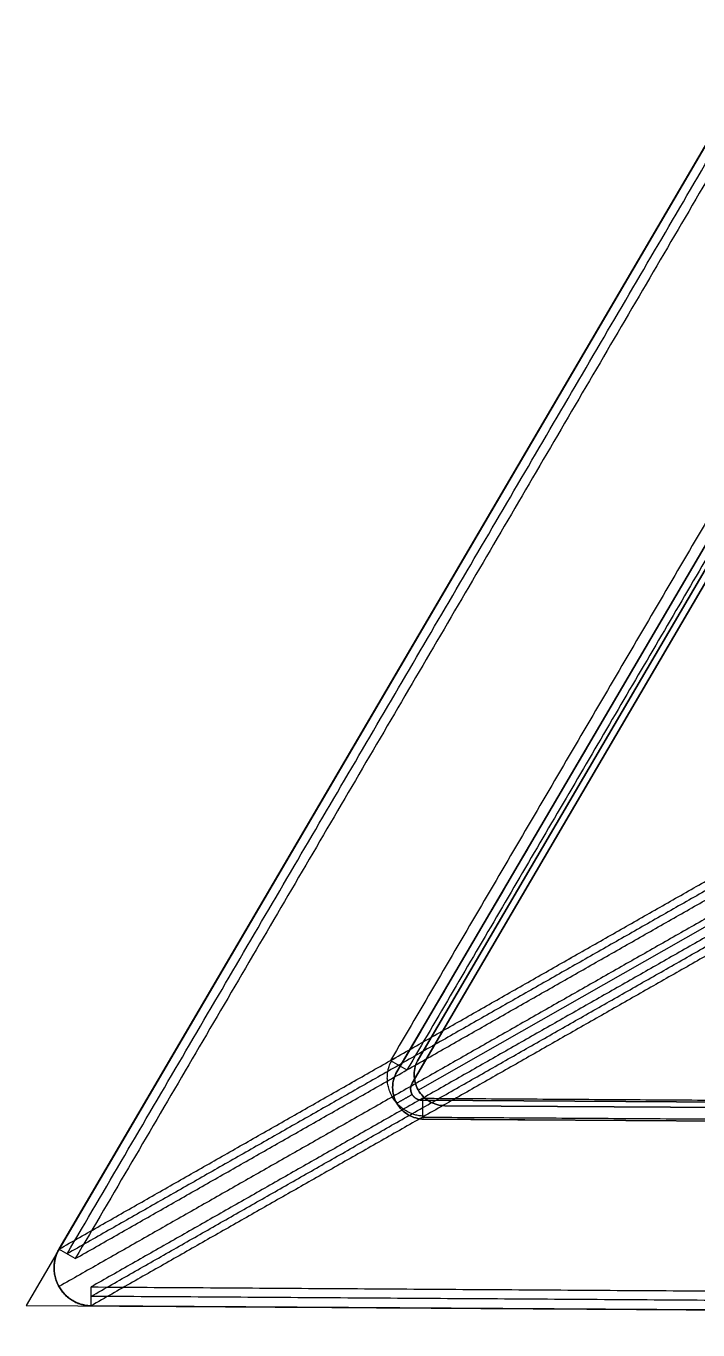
# Model space of a CAD drawing. Header units: millimetres. Extents: x -2321 to 1765, y -21 to 1587.
# Drawn here: x -2321.3 to -2222, y -21.1 to 171.6 of the extents above; entities that cross this region are included whole.
import ezdxf

# ---------------------------------------------------------------- set-up
doc = ezdxf.new("R2010")
doc.units = ezdxf.units.MM
doc.header["$MEASUREMENT"] = 0
doc.layers.add('Domyślny', color=7, linetype='Continuous', true_color=0x000000)

msp = doc.modelspace()

# ---------------------------------------------------------------- linework, layer by layer
at = {"layer": 'Domyślny'}
for p, q in [((-2266.45, 17.04, -447.58), (-2042.01, 400.03, -447.55)), ((-2266.45, 17.04, -419.67), (-2042.01, 400.03, -419.64)), ((-2042.01, 400.03, -433.59), (-2266.45, 17.04, -433.63)), ((-2263.28, 18.91, -719.62), (-2042.52, 395.63, -719.61)), ((-2263.28, 18.91, -716.87), (-2042.52, 395.63, -716.86)), ((-2042.52, 395.63, -718.24), (-2263.28, 18.91, -718.25)), ((-2263.31, 14.33, -719.62), (-2209.93, 44.69, -719.62)), ((-2263.31, 14.33, -716.87), (-2209.93, 44.69, -716.87)), ((-2267.4, 18.7, -719.65), (-2264.98, 17.3, -719.61)), ((-2263.28, 18.91, -719.62), (-2263.28, 18.91, -716.87)), ((-2266.45, 17.04, -447.58), (-2266.45, 17.04, -419.67)), ((-2263.91, 16.63, -719.62), (-2263.91, 16.63, -716.87)), ((-2267.09, 14.72, -447.58), (-2267.09, 14.72, -419.67)), ((-2264.21, 13.68, -447.58), (-2264.21, 13.68, -419.67)), ((-2264.2, 15.36, -447.58), (-2264.2, 15.36, -419.67)), ((-2263.31, 14.34, -719.62), (-2263.31, 14.34, -716.87)), ((-2266.48, 12.39, -447.58), (-2266.48, 12.39, -419.67)), ((-2262.76, 12.83, -447.59), (-2262.76, 12.83, -419.67)), ((-2262.64, 10.33, -719.66), (-2262.63, 13.12, -719.62)), ((-2261.64, 12.65, -719.62), (-2261.64, 12.65, -716.87)), ((-1822.74, 9.19, -719.62), (-2259.36, 12.02, -719.62)), ((-1822.74, 9.19, -716.87), (-2259.36, 12.02, -716.87)), ((-2259.36, 12.02, -718.25), (-1822.74, 9.19, -718.25)), ((-2259.36, 12.02, -719.62), (-2259.36, 12.02, -716.87)), ((-2264.79, 10.68, -447.59), (-2264.79, 10.68, -419.67)), ((-1818.58, 7.16, -447.59), (-2262.47, 10.04, -447.59)), ((-1818.58, 7.16, -419.67), (-2262.47, 10.04, -419.67)), ((-2262.47, 10.04, -433.63), (-1818.58, 7.16, -433.63)), ((-2262.47, 10.04, -447.59), (-2262.47, 10.04, -419.67)), ((-2314.02, -10.59, -422.41), (-2316.44, -9.19, -422.45)), ((-2311.68, -17.56, -422.46), (-2311.67, -14.77, -422.43))]:
    msp.add_line(p, q, dxfattribs=at)
at = {"layer": 'Domyślny', "extrusion": (-1.84856e-07, -2.86829e-05, 1)}
msp.add_lwpolyline([(-1762.35, -21.13), (-2038.71, 464.76), (-2321.29, -17.51)], close=True, dxfattribs=at)
at = {"layer": 'Domyślny', "extrusion": (-1.25583e-05, -2.14328e-05, 1)}
msp.add_lwpolyline([(-2316.41, -9.16), (-2043.6, 456.42)], dxfattribs=at)
at = {"layer": 'Domyślny', "extrusion": (-4.0588e-05, -6.92615e-05, 1)}
for points in [[(-2264.21, 15.33), (-2039.46, 398.86)], [(-2039.46, 398.86), (-2264.21, 15.33)], [(-2264.21, 15.33), (-2039.46, 398.86)]]:
    msp.add_lwpolyline(points, dxfattribs=at)
at = {"layer": 'Domyślny', "extrusion": (-3.434e-06, 2.22659e-08, 1)}
for points in [[(-1818.25, 9.95), (-2262.76, 12.83)], [(-2262.76, 12.83), (-1818.25, 9.95)], [(-1818.25, 9.95), (-2262.76, 12.83)]]:
    msp.add_lwpolyline(points, dxfattribs=at)
at = {"layer": 'Domyślny'}
msp.add_lwpolyline([(-1772.02, -21.06), (-2311.62, -17.56)], dxfattribs=at)
at = {"layer": 'Domyślny', "extrusion": (-1.84856e-07, -2.86829e-05, 1)}
msp.add_arc((-2311.58, -11.99, -422.46), 5.58, 149.6323, 269.6282, dxfattribs=at)
at = {"layer": 'Domyślny'}
for points in [[(-2043.57, 456.45, -422.46), (-2180, 223.63, -422.46), (-2316.44, -9.19, -422.45)], [(-2043.57, 456.45, -422.46), (-2180, 223.63, -422.46), (-2316.44, -9.19, -422.45)], [(-2043.59, 456.43, -422.45), (-2180, 223.64, -422.46), (-2316.4, -9.15, -422.46)], [(-2043.59, 456.43, -419.66), (-2180, 223.64, -419.67), (-2316.4, -9.15, -419.67)], [(-2180.85, 222.19, -422.46), (-2248.64, 106.5, -422.45), (-2316.44, -9.19, -422.45)], [(-2315.23, -9.89, -422.43), (-2247.02, 106.51, -422.44), (-2178.81, 222.91, -422.44)], [(-2179.8, 218.46, -422.42), (-2246.91, 103.93, -422.42), (-2314.02, -10.59, -422.41)], [(-2156.51, 207.93, -719.65), (-2211.95, 113.31, -719.65), (-2267.4, 18.7, -719.65)], [(-2155.47, 204.19, -719.62), (-2210.23, 110.74, -719.61), (-2264.98, 17.3, -719.61)], [(-2316.44, -9.19, -422.46), (-2267.4, 18.7, -719.66), (-2218.36, 46.59, -1016.85)], [(-2316.44, -9.19, -422.45), (-2267.4, 18.7, -719.65), (-2218.36, 46.59, -1016.85)], [(-2217.15, 45.89, -1016.83), (-2266.19, 18, -719.63), (-2315.23, -9.89, -422.43)], [(-2314.02, -10.59, -422.41), (-2264.98, 17.3, -719.61), (-2215.94, 45.19, -1016.81)], [(-2218.33, 41.07, -1017.36), (-2267.37, 13.18, -720.17), (-2316.41, -14.71, -422.98)], [(-2213.59, 41.02, -1016.81), (-2262.63, 13.12, -719.62), (-2311.67, -14.77, -422.43)], [(-2311.67, -16.16, -422.45), (-2262.64, 11.73, -719.64), (-2213.6, 39.62, -1016.83)], [(-2213.6, 38.23, -1016.85), (-2262.64, 10.33, -719.66), (-2311.68, -17.56, -422.46)], [(-2213.6, 38.23, -1016.85), (-2262.64, 10.33, -719.66), (-2311.68, -17.56, -422.46)], [(-2266.48, 12.39, -447.58), (-2265.34, 13.03, -447.58), (-2264.21, 13.68, -447.58)], [(-2266.48, 12.39, -419.67), (-2265.34, 13.03, -419.67), (-2264.21, 13.68, -419.67)], [(-2262.63, 13.12, -719.62), (-2154.33, 12.42, -719.62), (-2046.03, 11.72, -719.62)], [(-2262.64, 10.33, -719.66), (-2152.98, 9.62, -719.66), (-2043.33, 8.91, -719.65)], [(-2316.4, -9.15, -422.46), (-2316.4, -9.15, -421.07), (-2316.4, -9.15, -419.67)], [(-2311.67, -14.77, -422.43), (-2178.95, -15.63, -422.42), (-2046.23, -16.48, -422.42)], [(-2041.85, -17.91, -422.44), (-2176.76, -17.04, -422.44), (-2311.67, -16.16, -422.45)], [(-2311.68, -17.56, -422.46), (-2041.83, -19.3, -422.46), (-1771.98, -21.05, -422.45)], [(-2311.68, -17.56, -422.46), (-2177.6, -18.43, -422.46), (-2043.51, -19.29, -422.46)], [(-2311.62, -17.56, -422.47), (-2311.62, -17.56, -421.07), (-2311.62, -17.56, -419.67)], [(-2311.62, -17.56, -422.47), (-2041.82, -19.31, -422.47), (-1772.02, -21.06, -422.47)], [(-2311.62, -17.56, -419.67), (-2041.82, -19.31, -419.67), (-1772.02, -21.06, -419.67)]]:
    msp.add_open_spline(points, degree=2, dxfattribs=at)
for points, knots in [([(-2033.95, 399.98, -422.45), (-1960.8, 271.36, -422.46), (-1887.65, 142.73, -422.46), (-1814.5, 14.11, -422.46), (-1814.1, 13.4, -422.46), (-1813.89, 12.6, -422.46), (-1813.9, 10.96, -422.46), (-1814.12, 10.16, -422.46), (-1814.53, 9.46, -422.46), (-1815.37, 8.02, -422.46), (-1816.91, 7.15, -422.46), (-1818.58, 7.16, -422.46), (-1966.54, 8.12, -422.46), (-2114.5, 9.08, -422.46), (-2262.47, 10.04, -422.46), (-2263.28, 10.04, -422.46), (-2264.08, 10.26, -422.46), (-2265.49, 11.09, -422.46), (-2266.08, 11.68, -422.46), (-2266.48, 12.39, -422.46), (-2266.88, 13.1, -422.46), (-2267.09, 13.9, -422.46), (-2267.08, 15.54, -422.46), (-2266.86, 16.34, -422.46), (-2266.45, 17.04, -422.46), (-2191.64, 144.7, -422.46), (-2116.82, 272.37, -422.46), (-2042.01, 400.03, -422.45), (-2041.17, 401.47, -422.45), (-2039.63, 402.34, -422.45), (-2037.97, 402.33, -422.45), (-2037.15, 402.33, -422.45), (-2036.35, 402.11, -422.45), (-2034.94, 401.28, -422.45), (-2034.36, 400.69, -422.45), (-2033.95, 399.98, -422.45)], [0, 0, 0, 0, 477.078675, 477.078675, 477.078675, 479.726666, 479.726666, 482.374658, 482.374658, 482.374658, 487.853277, 487.853277, 487.853277, 964.922746, 964.922746, 964.922746, 967.570733, 967.570733, 970.218721, 970.218721, 970.218721, 972.866708, 972.866708, 975.514695, 975.514695, 975.514695, 1452.592596, 1452.592596, 1452.592596, 1458.071303, 1458.071303, 1458.071303, 1460.719334, 1460.719334, 1463.367365, 1463.367365, 1463.367365, 1463.367365]), ([(-2033.95, 399.98, -419.66), (-1960.8, 271.36, -419.67), (-1887.65, 142.73, -419.67), (-1814.5, 14.11, -419.67), (-1814.1, 13.4, -419.67), (-1813.89, 12.6, -419.67), (-1813.9, 10.96, -419.67), (-1814.12, 10.16, -419.67), (-1814.53, 9.46, -419.67), (-1815.37, 8.02, -419.67), (-1816.91, 7.15, -419.67), (-1818.58, 7.16, -419.67), (-1966.54, 8.12, -419.67), (-2114.5, 9.08, -419.67), (-2262.47, 10.04, -419.67), (-2263.28, 10.04, -419.67), (-2264.08, 10.26, -419.67), (-2265.49, 11.09, -419.67), (-2266.08, 11.68, -419.67), (-2266.48, 12.39, -419.67), (-2266.88, 13.1, -419.67), (-2267.09, 13.9, -419.67), (-2267.08, 15.54, -419.67), (-2266.86, 16.34, -419.67), (-2266.45, 17.04, -419.67), (-2191.64, 144.7, -419.67), (-2116.82, 272.37, -419.67), (-2042.01, 400.03, -419.66), (-2041.17, 401.47, -419.66), (-2039.63, 402.34, -419.66), (-2037.97, 402.33, -419.66), (-2037.15, 402.33, -419.66), (-2036.35, 402.11, -419.66), (-2034.94, 401.28, -419.66), (-2034.36, 400.69, -419.66), (-2033.95, 399.98, -419.66)], [0, 0, 0, 0, 477.078675, 477.078675, 477.078675, 479.726666, 479.726666, 482.374658, 482.374658, 482.374658, 487.853277, 487.853277, 487.853277, 964.922746, 964.922746, 964.922746, 967.570733, 967.570733, 970.218721, 970.218721, 970.218721, 972.866708, 972.866708, 975.514695, 975.514695, 975.514695, 1452.592596, 1452.592596, 1452.592596, 1458.071303, 1458.071303, 1458.071303, 1460.719334, 1460.719334, 1463.367365, 1463.367365, 1463.367365, 1463.367365]), ([(-2259.36, 12.02, -719.62), (-2260.16, 12.03, -719.62), (-2260.95, 12.24, -719.62), (-2262.34, 13.06, -719.62), (-2262.91, 13.64, -719.62), (-2263.31, 14.34, -719.62), (-2263.7, 15.03, -719.62), (-2263.91, 15.82, -719.62), (-2263.9, 17.43, -719.62), (-2263.68, 18.22, -719.62), (-2263.28, 18.91, -719.62)], [2428.290111, 2428.290111, 2428.290111, 2428.290111, 2430.938098, 2430.938098, 2433.586086, 2433.586086, 2433.586086, 2436.234073, 2436.234073, 2438.88206, 2438.88206, 2438.88206, 2438.88206]), ([(-2259.36, 12.02, -716.87), (-2260.16, 12.03, -716.87), (-2260.95, 12.24, -716.87), (-2262.34, 13.06, -716.87), (-2262.91, 13.64, -716.87), (-2263.31, 14.34, -716.87), (-2263.7, 15.03, -716.87), (-2263.91, 15.82, -716.87), (-2263.9, 17.43, -716.87), (-2263.68, 18.22, -716.87), (-2263.28, 18.91, -716.87)], [2428.290111, 2428.290111, 2428.290111, 2428.290111, 2430.938098, 2430.938098, 2433.586086, 2433.586086, 2433.586086, 2436.234073, 2436.234073, 2438.88206, 2438.88206, 2438.88206, 2438.88206]), ([(-2263.28, 18.91, -718.25), (-2263.68, 18.22, -718.25), (-2263.9, 17.43, -718.25), (-2263.91, 15.82, -718.25), (-2263.7, 15.03, -718.25), (-2263.31, 14.34, -718.25), (-2262.91, 13.64, -718.25), (-2262.34, 13.06, -718.25), (-2260.95, 12.24, -718.25), (-2260.16, 12.03, -718.25), (-2259.36, 12.02, -718.25)], [-2438.88206, -2438.88206, -2438.88206, -2438.88206, -2436.234073, -2436.234073, -2433.586086, -2433.586086, -2433.586086, -2430.938098, -2430.938098, -2428.290111, -2428.290111, -2428.290111, -2428.290111]), ([(-2262.47, 10.04, -447.59), (-2263.28, 10.04, -447.59), (-2264.08, 10.26, -447.59), (-2265.49, 11.09, -447.59), (-2266.08, 11.68, -447.59), (-2266.48, 12.39, -447.58), (-2266.88, 13.1, -447.58), (-2267.09, 13.9, -447.58), (-2267.08, 15.54, -447.58), (-2266.86, 16.34, -447.58), (-2266.45, 17.04, -447.58)], [2428.290111, 2428.290111, 2428.290111, 2428.290111, 2430.938098, 2430.938098, 2433.586086, 2433.586086, 2433.586086, 2436.234073, 2436.234073, 2438.88206, 2438.88206, 2438.88206, 2438.88206]), ([(-2262.47, 10.04, -419.67), (-2263.28, 10.04, -419.67), (-2264.08, 10.26, -419.67), (-2265.49, 11.09, -419.67), (-2266.08, 11.68, -419.67), (-2266.48, 12.39, -419.67), (-2266.88, 13.1, -419.67), (-2267.09, 13.9, -419.67), (-2267.08, 15.54, -419.67), (-2266.86, 16.34, -419.67), (-2266.45, 17.04, -419.67)], [2428.290111, 2428.290111, 2428.290111, 2428.290111, 2430.938098, 2430.938098, 2433.586086, 2433.586086, 2433.586086, 2436.234073, 2436.234073, 2438.88206, 2438.88206, 2438.88206, 2438.88206]), ([(-2266.45, 17.04, -433.63), (-2266.86, 16.34, -433.63), (-2267.08, 15.54, -433.63), (-2267.09, 13.9, -433.63), (-2266.88, 13.1, -433.63), (-2266.48, 12.39, -433.63), (-2266.08, 11.68, -433.63), (-2265.49, 11.09, -433.63), (-2264.08, 10.26, -433.63), (-2263.28, 10.04, -433.63), (-2262.47, 10.04, -433.63)], [-2438.88206, -2438.88206, -2438.88206, -2438.88206, -2436.234073, -2436.234073, -2433.586086, -2433.586086, -2433.586086, -2430.938098, -2430.938098, -2428.290111, -2428.290111, -2428.290111, -2428.290111])]:
    msp.add_open_spline(points, degree=3, knots=knots, dxfattribs=at)
for points in [[(-2262.4, 10.47, -721.07), (-2271.78, 10.67, -722.6), (-2267.16, 18.83, -721.07)], [(-2316.44, -9.19, -422.46), (-2321.05, -17.35, -423.99), (-2311.68, -17.56, -422.46)], [(-2311.68, -17.56, -422.46), (-2321.05, -17.35, -423.99), (-2316.44, -9.19, -422.46)]]:
    msp.add_rational_spline(points, [1, 0.506652150567, 1], degree=2, dxfattribs=at)
for points, weights, knots in [([(-2262.76, 12.83, -447.59), (-2263.73, 12.84, -447.59), (-2264.21, 13.68, -447.58), (-2264.69, 14.52, -447.58), (-2264.2, 15.36, -447.58)], [1, 0.866026947985, 1, 0.866026947985, 1], [-4826.637667, -4826.637667, -4826.637667, -4823.496093, -4823.496093, -4820.354518, -4820.354518, -4820.354518]), ([(-2264.2, 15.36, -419.67), (-2264.69, 14.52, -419.67), (-2264.21, 13.68, -419.67), (-2263.73, 12.84, -419.67), (-2262.76, 12.83, -419.67)], [1, 0.866026947985, 1, 0.866026947985, 1], [4820.354518, 4820.354518, 4820.354518, 4823.496093, 4823.496093, 4826.637667, 4826.637667, 4826.637667]), ([(-2262.76, 12.83, -433.63), (-2263.73, 12.84, -433.63), (-2264.21, 13.68, -433.63), (-2264.69, 14.52, -433.63), (-2264.2, 15.36, -433.63)], [1, 0.866026947985, 1, 0.866026947985, 1], [-4826.637667, -4826.637667, -4826.637667, -4823.496093, -4823.496093, -4820.354518, -4820.354518, -4820.354518]), ([(-2316.4, -9.15, -422.46), (-2318.03, -11.93, -422.46), (-2316.44, -14.74, -422.46), (-2314.84, -17.54, -422.47), (-2311.62, -17.56, -422.47)], [1, 0.866034321005, 1, 0.866034321005, 1], [-594.674192, -594.674192, -594.674192, -588.39122, -588.39122, -582.108249, -582.108249, -582.108249]), ([(-2316.4, -9.15, -419.67), (-2318.03, -11.93, -419.67), (-2316.44, -14.74, -419.67), (-2314.84, -17.54, -419.67), (-2311.62, -17.56, -419.67)], [1, 0.866034321005, 1, 0.866034321005, 1], [-594.674192, -594.674192, -594.674192, -588.39122, -588.39122, -582.108249, -582.108249, -582.108249])]:
    msp.add_rational_spline(points, weights, degree=2, knots=knots, dxfattribs=at)

doc.saveas('drawing.dxf')
